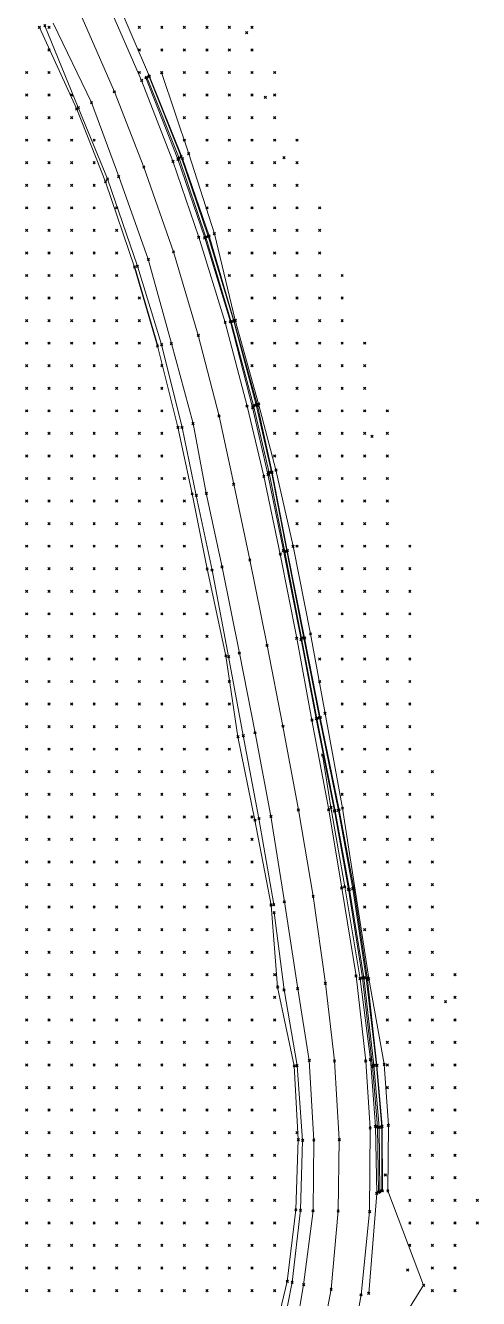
# Model space of a CAD drawing. Header units: metres. Extents: x 441556 to 446409, y 432338 to 461058.
# Drawn here: x 442526.7 to 442587, y 456022.2 to 456191.5 of the extents above; entities that cross this region are included whole.
import ezdxf

# ---------------------------------------------------------------- set-up
doc = ezdxf.new("R2010")
doc.units = ezdxf.units.M
doc.header["$MEASUREMENT"] = 0
doc.header["$PDMODE"] = 35
doc.header["$PDSIZE"] = 0.15
for name, color, linetype, lineweight in [('DTM-BRE-RevN_GRP_ CAROSABIL', 2, 'Continuous', 0), ('DTM-BRE-RevN_GRP_AX', 2, 'Continuous', 0), ('DTM-BRE-RevN_GRP_PARAPET BETON_JOS', 2, 'Continuous', 0), ('DTM-BRE-RevN_GRP_PARAPET BETON_SUS', 2, 'Continuous', 0), ('DTM-BRE-RevN_GRP_PARAPET METALIC', 2, 'Continuous', 0), ('DTM-BRE-RevN_GRP_TALUZ SUS', 2, 'Continuous', 0), ('DTM-BRE-RevN_YP_RevG', 1, 'Continuous', 0), ('DTM-BRE-RevN_YP_RevK_0YP', 1, 'Continuous', 0), ('DTM-BRE-RevN_YP_RevN', 1, 'Continuous', 30), ('DTM-NOK-RevN_LIDAR_co_lidar', 91, 'Continuous', 0), ('DTM-NOK-RevN_RTK', 32, 'Continuous', 0)]:
    doc.layers.add(name, color=color, linetype=linetype, lineweight=lineweight)

msp = doc.modelspace()

# ---------------------------------------------------------------- linework, layer by layer
at = {"layer": 'DTM-BRE-RevN_GRP_ CAROSABIL'}
for p, q in [((442537.616, 456194.613, 363.404), (442542.197, 456184.176, 363.479)), ((442530.431, 456191.77, 363.404), (442535.525, 456181.221, 363.28)), ((442542.197, 456184.176, 363.479), (442546.361, 456173.421, 363.492)), ((442535.525, 456181.221, 363.28), (442539.144, 456171.389, 363.216)), ((442546.361, 456173.421, 363.492), (442549.799, 456163.325, 363.528)), ((442539.144, 456171.389, 363.216), (442543.078, 456160.397, 363.38)), ((442549.799, 456163.325, 363.528), (442553.31, 456152.007, 363.555)), ((442543.078, 456160.397, 363.38), (442546.148, 456149.188, 363.381)), ((442553.31, 456152.007, 363.555), (442556.223, 456140.864, 363.618)), ((442546.148, 456149.188, 363.381), (442549.034, 456138.541, 363.497)), ((442556.223, 456140.864, 363.618), (442558.456, 456131.545, 363.662)), ((442549.034, 456138.541, 363.497), (442550.794, 456129.275, 363.411)), ((442558.456, 456131.545, 363.662), (442560.635, 456121.191, 363.737)), ((442550.794, 456129.275, 363.411), (442552.891, 456119.473, 363.513)), ((442560.635, 456121.191, 363.737), (442562.822, 456110.004, 363.849)), ((442552.891, 456119.473, 363.513), (442555.198, 456108.022, 363.707)), ((442562.822, 456110.004, 363.849), (442564.86, 456099.131, 363.94)), ((442555.198, 456108.022, 363.707), (442557.284, 456097.422, 363.792)), ((442564.86, 456099.131, 363.94), (442567.09, 456087.19, 364)), ((442557.284, 456097.422, 363.792), (442559.391, 456086.333, 363.869)), ((442567.09, 456087.19, 364), (442568.811, 456076.786, 364.092)), ((442559.391, 456086.333, 363.869), (442561.197, 456074.96, 363.843)), ((442568.811, 456076.786, 364.092), (442570.726, 456065.1, 364.236)), ((442561.197, 456074.96, 363.843), (442562.955, 456063.408, 363.959)), ((442570.726, 456065.1, 364.236), (442572.011, 456053.775, 364.297)), ((442562.955, 456063.408, 363.959), (442564.504, 456053.866, 364.068)), ((442564.504, 456053.866, 364.068), (442565.109, 456043.286, 364.017)), ((442572.011, 456053.775, 364.297), (442572.596, 456044.868, 364.397)), ((442572.596, 456044.868, 364.397), (442572.532, 456033.745, 364.531)), ((442565.109, 456043.286, 364.017), (442564.996, 456033.867, 364.218)), ((442564.996, 456033.867, 364.218), (442563.741, 456024.034, 364.28)), ((442572.532, 456033.745, 364.531), (442571.392, 456022.703, 364.62)), ((442563.741, 456024.034, 364.28), (442562.065, 456014.399, 364.413)), ((442571.392, 456022.703, 364.62), (442569.65, 456012.975, 364.703))]:
    msp.add_line(p, q, dxfattribs=at)
at = {"layer": 'DTM-BRE-RevN_GRP_AX'}
for p, q in [((442538.565, 456182.659, 363.349), (442533.953, 456193.209, 363.289)), ((442542.482, 456172.655, 363.378), (442538.565, 456182.659, 363.349)), ((442546.43, 456161.385, 363.395), (442542.482, 456172.655, 363.378)), ((442549.722, 456150.285, 363.444), (442546.43, 456161.385, 363.395)), ((442552.504, 456139.554, 363.474), (442549.722, 456150.285, 363.444)), ((442554.443, 456130.473, 363.556), (442552.504, 456139.554, 363.474)), ((442556.589, 456120.415, 363.641), (442554.443, 456130.473, 363.556)), ((442558.877, 456109.038, 363.76), (442556.589, 456120.415, 363.641)), ((442561.003, 456098.318, 363.819), (442558.877, 456109.038, 363.76)), ((442563.058, 456087.178, 363.891), (442561.003, 456098.318, 363.819)), ((442565.015, 456075.698, 363.986), (442563.058, 456087.178, 363.891)), ((442566.649, 456064.101, 364.02), (442565.015, 456075.698, 363.986)), ((442567.856, 456053.794, 364.114), (442566.649, 456064.101, 364.02)), ((442568.483, 456043.344, 364.209), (442567.856, 456053.794, 364.114)), ((442568.344, 456033.862, 364.299), (442568.483, 456043.344, 364.209)), ((442567.407, 456023.435, 364.387), (442568.344, 456033.862, 364.299)), ((442565.604, 456013.808, 364.435), (442567.407, 456023.435, 364.387))]:
    msp.add_line(p, q, dxfattribs=at)
at = {"layer": 'DTM-BRE-RevN_GRP_PARAPET BETON_JOS'}
for p, q in [((442543.232, 456184.72, 363.734), (442542.75, 456184.517, 363.549)), ((442547.633, 456173.779, 363.685), (442543.232, 456184.72, 363.734)), ((442542.75, 456184.517, 363.549), (442547.008, 456173.693, 363.541)), ((442547.008, 456173.693, 363.541), (442550.595, 456163.225, 363.582)), ((442551.181, 456163.504, 363.642), (442547.633, 456173.779, 363.685)), ((442550.595, 456163.225, 363.582), (442554.005, 456152.08, 363.69)), ((442554.474, 456152.252, 363.542), (442551.181, 456163.504, 363.642)), ((442554.005, 456152.08, 363.69), (442556.952, 456140.67, 363.694)), ((442557.597, 456140.937, 363.249), (442554.474, 456152.252, 363.542)), ((442556.952, 456140.67, 363.694), (442558.999, 456131.811, 363.717)), ((442559.55, 456132.038, 363.792), (442557.597, 456140.937, 363.249)), ((442558.999, 456131.811, 363.717), (442561.057, 456121.65, 363.81)), ((442561.57, 456121.671, 363.786), (442559.55, 456132.038, 363.792)), ((442561.057, 456121.65, 363.81), (442563.401, 456109.818, 363.924)), ((442563.878, 456110.042, 363.941), (442561.57, 456121.671, 363.786)), ((442563.401, 456109.818, 363.924), (442565.438, 456099.297, 364)), ((442565.97, 456099.464, 363.842), (442563.878, 456110.042, 363.941)), ((442565.438, 456099.297, 364), (442567.841, 456087.038, 364.048)), ((442568.455, 456087.188, 363.682), (442565.97, 456099.464, 363.842)), ((442567.841, 456087.038, 364.048), (442569.698, 456076.623, 364.143)), ((442570.428, 456076.76, 363.08), (442568.455, 456087.188, 363.682)), ((442569.698, 456076.623, 364.143), (442571.59, 456064.845, 364.339)), ((442572.234, 456064.613, 363.978), (442570.428, 456076.76, 363.08)), ((442571.59, 456064.845, 364.339), (442572.922, 456053.086, 364.399)), ((442573.503, 456053.203, 364.653), (442572.234, 456064.613, 363.978)), ((442572.922, 456053.086, 364.399), (442573.575, 456044.99, 364.502)), ((442574.191, 456045.109, 364.839), (442573.503, 456053.203, 364.653)), ((442573.575, 456044.99, 364.502), (442573.726, 456036.334, 364.573)), ((442574.221, 456036.527, 364.804), (442574.191, 456045.109, 364.839)), ((442573.726, 456036.334, 364.573), (442574.221, 456036.527, 364.804))]:
    msp.add_line(p, q, dxfattribs=at)
at = {"layer": 'DTM-BRE-RevN_GRP_PARAPET BETON_SUS'}
for p, q in [((442542.876, 456184.594, 363.997), (442543.167, 456184.767, 364.009)), ((442547.182, 456173.846, 364.039), (442542.876, 456184.594, 363.997)), ((442543.167, 456184.767, 364.009), (442547.453, 456174.03, 364.013)), ((442550.731, 456163.337, 364.075), (442547.182, 456173.846, 364.039)), ((442547.453, 456174.03, 364.013), (442551.044, 456163.448, 364.061)), ((442554.108, 456152.091, 364.108), (442550.731, 456163.337, 364.075)), ((442551.044, 456163.448, 364.061), (442554.452, 456152.164, 364.074)), ((442557.085, 456140.942, 364.157), (442554.108, 456152.091, 364.108)), ((442554.452, 456152.164, 364.074), (442557.424, 456141.031, 364.181)), ((442559.143, 456132.016, 364.171), (442557.085, 456140.942, 364.157)), ((442557.424, 456141.031, 364.181), (442559.462, 456132.133, 364.173)), ((442559.462, 456132.133, 364.173), (442561.532, 456121.618, 364.252)), ((442561.229, 456121.51, 364.26), (442559.143, 456132.016, 364.171)), ((442563.472, 456110.032, 364.408), (442561.229, 456121.51, 364.26)), ((442561.532, 456121.618, 364.252), (442563.778, 456110.022, 364.37)), ((442565.522, 456099.344, 364.427), (442563.472, 456110.032, 364.408)), ((442563.778, 456110.022, 364.37), (442565.85, 456099.447, 364.441)), ((442567.945, 456087.064, 364.345), (442565.522, 456099.344, 364.427)), ((442565.85, 456099.447, 364.441), (442568.366, 456087.107, 364.255)), ((442569.84, 456076.582, 364.348), (442567.945, 456087.064, 364.345)), ((442568.366, 456087.107, 364.255), (442570.279, 456076.689, 364.256)), ((442571.769, 456064.877, 364.788), (442569.84, 456076.582, 364.348)), ((442570.279, 456076.689, 364.256), (442572.075, 456064.869, 364.786)), ((442573.098, 456053.219, 364.855), (442571.769, 456064.877, 364.788)), ((442572.075, 456064.869, 364.786), (442573.436, 456053.228, 364.805)), ((442573.805, 456044.976, 365.004), (442573.098, 456053.219, 364.855)), ((442573.436, 456053.228, 364.805), (442574.151, 456045.003, 364.996)), ((442573.867, 456036.402, 365.077), (442573.805, 456044.976, 365.004)), ((442574.151, 456045.003, 364.996), (442574.154, 456036.549, 365.078)), ((442574.154, 456036.549, 365.078), (442573.867, 456036.402, 365.077))]:
    msp.add_line(p, q, dxfattribs=at)
at = {"layer": 'DTM-BRE-RevN_GRP_PARAPET METALIC'}
for p, q in [((442566.272, 456094.493, 364.018), (442567.386, 456087.525, 364.019)), ((442567.386, 456087.525, 364.019), (442569.211, 456076.953, 364.122)), ((442569.211, 456076.953, 364.122), (442571.254, 456064.735, 364.302)), ((442571.254, 456064.735, 364.302), (442572.634, 456053.973, 364.375)), ((442572.634, 456053.973, 364.375), (442573.296, 456045.115, 364.487)), ((442573.296, 456045.115, 364.487), (442573.471, 456036.193, 364.577)), ((442573.471, 456036.193, 364.577), (442572.403, 456022.885, 364.635))]:
    msp.add_line(p, q, dxfattribs=at)
at = {"layer": 'DTM-BRE-RevN_GRP_TALUZ SUS'}
for p, q in [((442544.849, 456185.21, 363.463), (442548.453, 456174.431, 363.616)), ((442548.453, 456174.431, 363.616), (442551.874, 456163.795, 363.412)), ((442551.874, 456163.795, 363.412), (442554.659, 456152.291, 363.234)), ((442554.659, 456152.291, 363.234), (442557.763, 456141.174, 362.871)), ((442557.763, 456141.174, 362.871), (442560.068, 456132.388, 363.271)), ((442560.068, 456132.388, 363.271), (442562.341, 456122.226, 363.683)), ((442562.341, 456122.226, 363.683), (442564.658, 456110.591, 363.901)), ((442564.658, 456110.591, 363.901), (442566.593, 456100.01, 363.659)), ((442566.593, 456100.01, 363.659), (442568.921, 456087.407, 363.423)), ((442568.921, 456087.407, 363.423), (442572.407, 456064.739, 363.714)), ((442572.407, 456064.739, 363.714), (442574.467, 456053.364, 364.653)), ((442574.467, 456053.364, 364.653), (442575.021, 456045.248, 364.838)), ((442575.021, 456045.248, 364.838), (442574.95, 456036.51, 364.986)), ((442574.95, 456036.51, 364.986), (442579.706, 456023.966, 364.029)), ((442579.706, 456023.966, 364.029), (442570.286, 456008.973, 364.379))]:
    msp.add_line(p, q, dxfattribs=at)
at = {"layer": 'DTM-BRE-RevN_YP_RevG'}
for p, q in [((442547.018, 456138.054, 363.894), (442548.913, 456129.205, 364.753)), ((442549.464, 456129, 363.422), (442547.567, 456138.026, 363.294)), ((442548.913, 456129.205, 364.753), (442550.918, 456119.227, 364.26)), ((442551.56, 456119.052, 363.471), (442549.464, 456129, 363.422)), ((442550.918, 456119.227, 364.26), (442553.399, 456107.667, 364.684)), ((442553.772, 456107.559, 363.702), (442551.56, 456119.052, 363.471)), ((442553.399, 456107.667, 364.684), (442555.013, 456096.916, 364.565)), ((442555.71, 456097.062, 363.602), (442553.772, 456107.559, 363.702)), ((442555.013, 456096.916, 364.565), (442557.261, 456085.811, 364.229)), ((442557.794, 456086.037, 363.715), (442555.71, 456097.062, 363.602)), ((442557.261, 456085.811, 364.229), (442559.422, 456074.532, 364.609)), ((442559.785, 456074.587, 363.818), (442557.794, 456086.037, 363.715)), ((442561.145, 456063.24, 363.798), (442559.827, 456073.525, 363.776)), ((442562.879, 456053.179, 363.988), (442561.145, 456063.24, 363.798))]:
    msp.add_line(p, q, dxfattribs=at)
at = {"layer": 'DTM-BRE-RevN_YP_RevK_0YP'}
for p, q in [((442538.365, 456196.107, 363.569), (442543.232, 456184.72, 363.734)), ((442529.313, 456191.45, 362.879), (442533.757, 456180.567, 362.799)), ((442533.551, 456180.372, 363.709), (442528.598, 456191.226, 363.448)), ((442537.386, 456170.712, 363.681), (442533.551, 456180.372, 363.709)), ((442533.757, 456180.567, 362.799), (442537.652, 456171.086, 362.834)), ((442537.652, 456171.086, 362.834), (442541.625, 456159.467, 363.102)), ((442541.25, 456159.351, 363.759), (442537.386, 456170.712, 363.681)), ((442541.625, 456159.467, 363.102), (442544.847, 456149.055, 363.347)), ((442544.847, 456149.055, 363.347), (442547.567, 456138.026, 363.294)), ((442547.018, 456138.054, 363.894), (442544.306, 456148.88, 363.913)), ((442560.286, 456063.629, 367.073), (442559.422, 456074.532, 364.609)), ((442562.501, 456053.148, 364.403), (442560.286, 456063.629, 367.073)), ((442563.031, 456043.336, 364.846), (442562.501, 456053.148, 364.403)), ((442562.879, 456053.179, 363.988), (442563.613, 456043.226, 363.857)), ((442562.709, 456034.001, 364.669), (442563.031, 456043.336, 364.846)), ((442563.613, 456043.226, 363.857), (442563.329, 456033.944, 363.916)), ((442561.564, 456024.492, 364.958), (442562.709, 456034.001, 364.669)), ((442563.329, 456033.944, 363.916), (442562.226, 456024.373, 364.257)), ((442559.222, 456014.586, 364.991), (442561.564, 456024.492, 364.958)), ((442562.226, 456024.373, 364.257), (442560.254, 456014.588, 364.192))]:
    msp.add_line(p, q, dxfattribs=at)
at = {"layer": 'DTM-BRE-RevN_YP_RevN'}
msp.add_line((442541.25, 456159.351, 363.759), (442544.306, 456148.88, 363.913), dxfattribs=at)
at = {"layer": 'DTM-NOK-RevN_LIDAR_co_lidar'}
for p in [(442529.884, 456191.229, 363.122), (442541.882, 456191.229, 362.395), (442544.881, 456191.229, 361.6), (442547.88, 456191.229, 360.264), (442550.88, 456191.229, 359.833), (442553.879, 456191.229, 359.502), (442556.878, 456191.229, 359.268), (442529.884, 456188.23, 364.141), (442541.882, 456188.23, 362.653), (442544.881, 456188.23, 362.24), (442547.88, 456188.23, 360.848), (442550.88, 456188.23, 359.744), (442553.879, 456188.23, 359.334), (442556.878, 456188.23, 359.219), (442526.885, 456185.23, 367.444), (442529.884, 456185.23, 365.32), (442541.882, 456185.23, 363.069), (442544.881, 456185.23, 362.456), (442547.88, 456185.23, 361.596), (442550.88, 456185.23, 360.047), (442553.879, 456185.23, 359.324), (442556.878, 456185.23, 359.186), (442559.878, 456185.23, 359.182), (442526.885, 456182.231, 368.897), (442529.884, 456182.231, 366.519), (442532.884, 456182.231, 363.611), (442547.88, 456182.231, 362.11), (442550.88, 456182.231, 360.645), (442553.879, 456182.231, 359.483), (442556.878, 456182.231, 359.162), (442559.878, 456182.231, 359.139), (442526.885, 456179.232, 370.335), (442529.884, 456179.232, 367.683), (442532.884, 456179.232, 364.697), (442547.88, 456179.232, 362.373), (442550.88, 456179.232, 361.289), (442553.879, 456179.232, 359.803), (442556.878, 456179.232, 359.2), (442559.878, 456179.232, 359.106), (442526.885, 456176.232, 370.941), (442529.884, 456176.232, 368.844), (442532.884, 456176.232, 366.415), (442535.883, 456176.232, 363.386), (442547.88, 456176.232, 362.511), (442550.88, 456176.232, 361.808), (442553.879, 456176.232, 360.23), (442556.878, 456176.232, 359.277), (442559.878, 456176.232, 359.074), (442562.877, 456176.232, 359.062), (442526.885, 456173.233, 371.756), (442529.884, 456173.233, 369.888), (442532.884, 456173.233, 367.773), (442535.883, 456173.233, 364.009), (442550.88, 456173.233, 362.112), (442553.879, 456173.233, 360.66), (442556.878, 456173.233, 359.393), (442559.878, 456173.233, 359.021), (442562.877, 456173.233, 359.009), (442526.885, 456170.234, 373.132), (442529.884, 456170.234, 371.094), (442532.884, 456170.234, 369.056), (442535.883, 456170.234, 365.536), (442550.88, 456170.234, 362.352), (442553.879, 456170.234, 361.048), (442556.878, 456170.234, 359.556), (442559.878, 456170.234, 358.98), (442562.877, 456170.234, 358.939), (442526.885, 456167.234, 373.892), (442529.884, 456167.234, 372.057), (442532.884, 456167.234, 369.882), (442535.883, 456167.234, 366.959), (442538.882, 456167.234, 363.643), (442550.88, 456167.234, 362.569), (442553.879, 456167.234, 361.45), (442556.878, 456167.234, 359.775), (442559.878, 456167.234, 358.965), (442562.877, 456167.234, 358.848), (442565.877, 456167.234, 358.884), (442526.885, 456164.235, 374.558), (442529.884, 456164.235, 372.79), (442532.884, 456164.235, 370.515), (442535.883, 456164.235, 368.06), (442538.882, 456164.235, 364.31), (442553.879, 456164.235, 361.692), (442556.878, 456164.235, 360.1), (442559.878, 456164.235, 359.054), (442562.877, 456164.235, 358.782), (442565.877, 456164.235, 358.778), (442526.885, 456161.236, 375.261), (442529.884, 456161.236, 373.527), (442532.884, 456161.236, 371.398), (442535.883, 456161.236, 368.801), (442538.882, 456161.236, 365.748), (442553.879, 456161.236, 362.108), (442556.878, 456161.236, 360.672), (442559.878, 456161.236, 359.251), (442562.877, 456161.236, 358.75), (442565.877, 456161.236, 358.708), (442526.885, 456158.236, 376.215), (442529.884, 456158.236, 374.109), (442532.884, 456158.236, 371.958), (442535.883, 456158.236, 369.651), (442538.882, 456158.236, 366.793), (442553.879, 456158.236, 362.578), (442556.878, 456158.236, 361.055), (442559.878, 456158.236, 359.461), (442562.877, 456158.236, 358.819), (442565.877, 456158.236, 358.721), (442568.876, 456158.236, 358.67), (442526.885, 456155.237, 377.559), (442529.884, 456155.237, 375.161), (442532.884, 456155.237, 373.024), (442535.883, 456155.237, 370.411), (442538.882, 456155.237, 367.649), (442541.882, 456155.237, 364.2), (442556.878, 456155.237, 361.345), (442559.878, 456155.237, 359.713), (442562.877, 456155.237, 358.837), (442565.877, 456155.237, 358.65), (442568.876, 456155.237, 358.631), (442526.885, 456152.238, 378.683), (442529.884, 456152.238, 376.551), (442532.884, 456152.238, 374.243), (442535.883, 456152.238, 372.179), (442538.882, 456152.238, 368.311), (442541.882, 456152.238, 364.658), (442556.878, 456152.238, 361.851), (442559.878, 456152.238, 360.153), (442562.877, 456152.238, 358.866), (442565.877, 456152.238, 358.505), (442568.876, 456152.238, 358.527), (442526.885, 456149.238, 380.209), (442529.884, 456149.238, 377.758), (442532.884, 456149.238, 375.245), (442535.883, 456149.238, 372.783), (442538.882, 456149.238, 369.065), (442541.882, 456149.238, 365.817), (442556.878, 456149.238, 362.227), (442559.878, 456149.238, 360.596), (442562.877, 456149.238, 359.013), (442565.877, 456149.238, 358.37), (442568.876, 456149.238, 358.384), (442571.875, 456149.238, 358.45), (442526.885, 456146.239, 385.152), (442529.884, 456146.239, 381.208), (442532.884, 456146.239, 377.685), (442535.883, 456146.239, 373.36), (442538.882, 456146.239, 369.632), (442541.882, 456146.239, 366.781), (442544.881, 456146.239, 364.223), (442556.878, 456146.239, 362.513), (442559.878, 456146.239, 361.085), (442562.877, 456146.239, 359.318), (442565.877, 456146.239, 358.358), (442568.876, 456146.239, 358.258), (442571.875, 456146.239, 358.318), (442526.885, 456143.24, 387.532), (442529.884, 456143.24, 383.831), (442532.884, 456143.24, 378.523), (442535.883, 456143.24, 374.023), (442538.882, 456143.24, 370.064), (442541.882, 456143.24, 367.262), (442544.881, 456143.24, 364.846), (442559.878, 456143.24, 361.507), (442562.877, 456143.24, 359.689), (442565.877, 456143.24, 358.428), (442568.876, 456143.24, 358.129), (442571.875, 456143.24, 358.173), (442526.885, 456140.24, 389.106), (442529.884, 456140.24, 385.861), (442532.884, 456140.24, 379.487), (442535.883, 456140.24, 374.245), (442538.882, 456140.24, 370.434), (442541.882, 456140.24, 367.724), (442544.881, 456140.24, 365.289), (442559.878, 456140.24, 361.802), (442562.877, 456140.24, 360.191), (442565.877, 456140.24, 358.676), (442568.876, 456140.24, 358.085), (442571.875, 456140.24, 358.079), (442574.875, 456140.24, 358.152), (442526.885, 456137.241, 390.441), (442529.884, 456137.241, 387.288), (442532.884, 456137.241, 381.712), (442535.883, 456137.241, 374.623), (442538.882, 456137.241, 370.855), (442541.882, 456137.241, 368.179), (442544.881, 456137.241, 365.632), (442559.878, 456137.241, 362.263), (442562.877, 456137.241, 360.784), (442565.877, 456137.241, 359.041), (442568.876, 456137.241, 358.132), (442571.875, 456137.241, 358.002), (442574.875, 456137.241, 358.012), (442526.885, 456134.242, 392.295), (442529.884, 456134.242, 388.543), (442532.884, 456134.242, 383.898), (442535.883, 456134.242, 377.238), (442538.882, 456134.242, 371.956), (442541.882, 456134.242, 369.074), (442544.881, 456134.242, 366.145), (442559.878, 456134.242, 362.585), (442562.877, 456134.242, 361.201), (442565.877, 456134.242, 359.447), (442568.876, 456134.242, 358.289), (442571.875, 456134.242, 357.945), (442574.875, 456134.242, 357.893), (442526.885, 456131.242, 393.797), (442529.884, 456131.242, 389.6), (442532.884, 456131.242, 384.684), (442535.883, 456131.242, 380.069), (442538.882, 456131.242, 373.709), (442541.882, 456131.242, 370.296), (442544.881, 456131.242, 367.154), (442547.88, 456131.242, 364.567), (442562.877, 456131.242, 361.631), (442565.877, 456131.242, 359.983), (442568.876, 456131.242, 358.517), (442571.875, 456131.242, 357.913), (442574.875, 456131.242, 357.828), (442526.885, 456128.243, 394.259), (442529.884, 456128.243, 390.404), (442532.884, 456128.243, 386.298), (442535.883, 456128.243, 381.838), (442538.882, 456128.243, 375.783), (442541.882, 456128.243, 371.848), (442544.881, 456128.243, 368.523), (442547.88, 456128.243, 365.396), (442562.877, 456128.243, 361.971), (442565.877, 456128.243, 360.475), (442568.876, 456128.243, 358.821), (442571.875, 456128.243, 357.924), (442574.875, 456128.243, 357.763), (442526.885, 456125.244, 394.533), (442529.884, 456125.244, 391.022), (442532.884, 456125.244, 387.727), (442535.883, 456125.244, 383.11), (442538.882, 456125.244, 377.754), (442541.882, 456125.244, 373.84), (442544.881, 456125.244, 369.843), (442547.88, 456125.244, 366.522), (442562.877, 456125.244, 362.281), (442565.877, 456125.244, 360.961), (442568.876, 456125.244, 359.232), (442571.875, 456125.244, 358.07), (442574.875, 456125.244, 357.754), (442526.885, 456122.244, 394.372), (442529.884, 456122.244, 391.283), (442532.884, 456122.244, 388.272), (442535.883, 456122.244, 384.369), (442538.882, 456122.244, 380.398), (442541.882, 456122.244, 375.518), (442544.881, 456122.244, 370.958), (442547.88, 456122.244, 367.482), (442562.877, 456122.244, 362.628), (442565.877, 456122.244, 361.439), (442568.876, 456122.244, 359.758), (442571.875, 456122.244, 358.351), (442574.875, 456122.244, 357.788), (442577.874, 456122.244, 357.772), (442526.885, 456119.245, 393.359), (442529.884, 456119.245, 390.812), (442532.884, 456119.245, 388.144), (442535.883, 456119.245, 384.854), (442538.882, 456119.245, 382.043), (442541.882, 456119.245, 377.121), (442544.881, 456119.245, 372.36), (442547.88, 456119.245, 368.533), (442565.877, 456119.245, 361.771), (442568.876, 456119.245, 360.233), (442571.875, 456119.245, 358.64), (442574.875, 456119.245, 357.818), (442577.874, 456119.245, 357.738), (442526.885, 456116.246, 391.887), (442529.884, 456116.246, 389.446), (442532.884, 456116.246, 386.918), (442535.883, 456116.246, 383.929), (442538.882, 456116.246, 381.112), (442541.882, 456116.246, 377.805), (442544.881, 456116.246, 373.797), (442547.88, 456116.246, 369.748), (442550.88, 456116.246, 365.762), (442565.877, 456116.246, 361.991), (442568.876, 456116.246, 360.554), (442571.875, 456116.246, 358.872), (442574.875, 456116.246, 357.865), (442577.874, 456116.246, 357.689), (442526.885, 456113.246, 390.09), (442529.884, 456113.246, 387.599), (442532.884, 456113.246, 385.249), (442535.883, 456113.246, 382.4), (442538.882, 456113.246, 379.651), (442541.882, 456113.246, 376.486), (442544.881, 456113.246, 373.867), (442547.88, 456113.246, 370.452), (442550.88, 456113.246, 366.349), (442565.877, 456113.246, 362.183), (442568.876, 456113.246, 360.877), (442571.875, 456113.246, 359.108), (442574.875, 456113.246, 357.918), (442577.874, 456113.246, 357.625), (442526.885, 456110.247, 389.025), (442529.884, 456110.247, 386.408), (442532.884, 456110.247, 383.909), (442535.883, 456110.247, 381.452), (442538.882, 456110.247, 378.749), (442541.882, 456110.247, 375.673), (442544.881, 456110.247, 373.078), (442547.88, 456110.247, 370.511), (442550.88, 456110.247, 366.886), (442565.877, 456110.247, 362.379), (442568.876, 456110.247, 361.218), (442571.875, 456110.247, 359.374), (442574.875, 456110.247, 357.999), (442577.874, 456110.247, 357.582), (442526.885, 456107.248, 390.116), (442529.884, 456107.248, 387.146), (442532.884, 456107.248, 384.321), (442535.883, 456107.248, 382.035), (442538.882, 456107.248, 379.344), (442541.882, 456107.248, 376.075), (442544.881, 456107.248, 373.73), (442547.88, 456107.248, 371.305), (442550.88, 456107.248, 368.096), (442565.877, 456107.248, 362.645), (442568.876, 456107.248, 361.448), (442571.875, 456107.248, 359.644), (442574.875, 456107.248, 358.167), (442577.874, 456107.248, 357.59), (442526.885, 456104.248, 393.591), (442529.884, 456104.248, 390.522), (442532.884, 456104.248, 386.698), (442535.883, 456104.248, 384.092), (442538.882, 456104.248, 381.489), (442541.882, 456104.248, 378.338), (442544.881, 456104.248, 375.69), (442547.88, 456104.248, 373.004), (442550.88, 456104.248, 369.766), (442553.879, 456104.248, 365.334), (442565.877, 456104.248, 362.914), (442568.876, 456104.248, 361.736), (442571.875, 456104.248, 360.021), (442574.875, 456104.248, 358.345), (442577.874, 456104.248, 357.602), (442526.885, 456101.249, 399.594), (442529.884, 456101.249, 397.005), (442532.884, 456101.249, 392.423), (442535.883, 456101.249, 388.017), (442538.882, 456101.249, 383.909), (442541.882, 456101.249, 381.878), (442544.881, 456101.249, 379.308), (442547.88, 456101.249, 375.165), (442550.88, 456101.249, 369.776), (442553.879, 456101.249, 365.44), (442568.876, 456101.249, 361.896), (442571.875, 456101.249, 360.316), (442574.875, 456101.249, 358.527), (442577.874, 456101.249, 357.593), (442526.885, 456098.25, 402.897), (442529.884, 456098.25, 402.353), (442532.884, 456098.25, 401.454), (442535.883, 456098.25, 396.869), (442538.882, 456098.25, 386.985), (442541.882, 456098.25, 385.085), (442544.881, 456098.25, 383.604), (442547.88, 456098.25, 378.185), (442550.88, 456098.25, 370.085), (442553.879, 456098.25, 365.716), (442568.876, 456098.25, 362.087), (442571.875, 456098.25, 360.621), (442574.875, 456098.25, 358.737), (442577.874, 456098.25, 357.66), (442526.885, 456095.25, 403.164), (442529.884, 456095.25, 403.018), (442532.884, 456095.25, 402.753), (442535.883, 456095.25, 400.725), (442538.882, 456095.25, 395.763), (442541.882, 456095.25, 388.102), (442544.881, 456095.25, 385.635), (442547.88, 456095.25, 380.735), (442550.88, 456095.25, 370.873), (442553.879, 456095.25, 365.878), (442568.876, 456095.25, 362.255), (442571.875, 456095.25, 360.849), (442574.875, 456095.25, 358.988), (442577.874, 456095.25, 357.786), (442526.885, 456092.251, 403.436), (442529.884, 456092.251, 402.853), (442532.884, 456092.251, 402.867), (442535.883, 456092.251, 402.157), (442538.882, 456092.251, 398.975), (442541.882, 456092.251, 392.058), (442544.881, 456092.251, 387.369), (442547.88, 456092.251, 382.758), (442550.88, 456092.251, 373.941), (442553.879, 456092.251, 367.148), (442568.876, 456092.251, 362.561), (442571.875, 456092.251, 361.106), (442574.875, 456092.251, 359.255), (442577.874, 456092.251, 357.96), (442580.873, 456092.251, 357.382), (442526.885, 456089.251, 404.216), (442529.884, 456089.251, 402.823), (442532.884, 456089.251, 402.654), (442535.883, 456089.251, 402.585), (442538.882, 456089.251, 400.818), (442541.882, 456089.251, 396.869), (442544.881, 456089.251, 391.109), (442547.88, 456089.251, 382.452), (442550.88, 456089.251, 372.584), (442553.879, 456089.251, 367.513), (442568.876, 456089.251, 362.769), (442571.875, 456089.251, 361.287), (442574.875, 456089.251, 359.488), (442577.874, 456089.251, 358.073), (442580.873, 456089.251, 357.393), (442526.885, 456086.252, 405.815), (442529.884, 456086.252, 403.04), (442532.884, 456086.252, 402.436), (442535.883, 456086.252, 402.412), (442538.882, 456086.252, 401.21), (442541.882, 456086.252, 397.71), (442544.881, 456086.252, 392.309), (442547.88, 456086.252, 383.417), (442550.88, 456086.252, 375.782), (442553.879, 456086.252, 368.725), (442556.878, 456086.252, 364.888), (442571.875, 456086.252, 361.478), (442574.875, 456086.252, 359.623), (442577.874, 456086.252, 358.107), (442580.873, 456086.252, 357.371), (442526.885, 456083.253, 407.968), (442529.884, 456083.253, 403.306), (442532.884, 456083.253, 402.364), (442535.883, 456083.253, 402.234), (442538.882, 456083.253, 401.656), (442541.882, 456083.253, 397.178), (442544.881, 456083.253, 392.303), (442547.88, 456083.253, 384.32), (442550.88, 456083.253, 377.059), (442553.879, 456083.253, 369.544), (442556.878, 456083.253, 365.33), (442571.875, 456083.253, 361.612), (442574.875, 456083.253, 359.823), (442577.874, 456083.253, 358.188), (442580.873, 456083.253, 357.362), (442526.885, 456080.253, 406.61), (442529.884, 456080.253, 403.535), (442532.884, 456080.253, 402.344), (442535.883, 456080.253, 402.136), (442538.882, 456080.253, 401.21), (442541.882, 456080.253, 398.231), (442544.881, 456080.253, 393.463), (442547.88, 456080.253, 384.746), (442550.88, 456080.253, 379.05), (442553.879, 456080.253, 373.958), (442556.878, 456080.253, 367.565), (442571.875, 456080.253, 361.757), (442574.875, 456080.253, 360.06), (442577.874, 456080.253, 358.365), (442580.873, 456080.253, 357.395), (442526.885, 456077.254, 405.492), (442529.884, 456077.254, 403.475), (442532.884, 456077.254, 402.33), (442535.883, 456077.254, 402.014), (442538.882, 456077.254, 400.299), (442541.882, 456077.254, 397.502), (442544.881, 456077.254, 393.698), (442547.88, 456077.254, 388.113), (442550.88, 456077.254, 380.338), (442553.879, 456077.254, 375.323), (442556.878, 456077.254, 369.26), (442571.875, 456077.254, 362.14), (442574.875, 456077.254, 360.385), (442577.874, 456077.254, 358.591), (442580.873, 456077.254, 357.46), (442526.885, 456074.255, 404.595), (442529.884, 456074.255, 403), (442532.884, 456074.255, 401.97), (442535.883, 456074.255, 401.07), (442538.882, 456074.255, 399.392), (442541.882, 456074.255, 396.978), (442544.881, 456074.255, 393.872), (442547.88, 456074.255, 389.941), (442550.88, 456074.255, 381.116), (442553.879, 456074.255, 374.904), (442556.878, 456074.255, 369.581), (442571.875, 456074.255, 362.465), (442574.875, 456074.255, 360.854), (442577.874, 456074.255, 358.839), (442580.873, 456074.255, 357.571), (442526.885, 456071.255, 403.781), (442529.884, 456071.255, 402.289), (442532.884, 456071.255, 401.114), (442535.883, 456071.255, 399.512), (442538.882, 456071.255, 397.54), (442541.882, 456071.255, 396.118), (442544.881, 456071.255, 393.541), (442547.88, 456071.255, 390.312), (442550.88, 456071.255, 384.848), (442553.879, 456071.255, 377.725), (442556.878, 456071.255, 371.137), (442571.875, 456071.255, 362.981), (442574.875, 456071.255, 361.277), (442577.874, 456071.255, 359.24), (442580.873, 456071.255, 357.733), (442526.885, 456068.256, 403.253), (442529.884, 456068.256, 401.637), (442532.884, 456068.256, 400.006), (442535.883, 456068.256, 397.712), (442538.882, 456068.256, 395.44), (442541.882, 456068.256, 394.038), (442544.881, 456068.256, 392.432), (442547.88, 456068.256, 390.078), (442550.88, 456068.256, 386.852), (442553.879, 456068.256, 380.492), (442556.878, 456068.256, 373.554), (442574.875, 456068.256, 361.615), (442577.874, 456068.256, 359.675), (442580.873, 456068.256, 357.998), (442526.885, 456065.257, 402.88), (442529.884, 456065.257, 401.176), (442532.884, 456065.257, 399.052), (442535.883, 456065.257, 396.35), (442538.882, 456065.257, 393.897), (442541.882, 456065.257, 392.016), (442544.881, 456065.257, 390.379), (442547.88, 456065.257, 388.566), (442550.88, 456065.257, 385.864), (442553.879, 456065.257, 380.688), (442556.878, 456065.257, 374.773), (442559.878, 456065.257, 367.638), (442574.875, 456065.257, 362.004), (442577.874, 456065.257, 360.243), (442580.873, 456065.257, 358.299), (442583.873, 456065.257, 357.243), (442526.885, 456062.257, 402.56), (442529.884, 456062.257, 400.824), (442532.884, 456062.257, 398.833), (442535.883, 456062.257, 396.221), (442538.882, 456062.257, 393.639), (442541.882, 456062.257, 391.027), (442544.881, 456062.257, 388.569), (442547.88, 456062.257, 386.526), (442550.88, 456062.257, 384.148), (442553.879, 456062.257, 379.973), (442556.878, 456062.257, 375.318), (442559.878, 456062.257, 367.868), (442574.875, 456062.257, 362.263), (442577.874, 456062.257, 360.807), (442580.873, 456062.257, 358.863), (442583.873, 456062.257, 357.567), (442526.885, 456059.258, 402.793), (442529.884, 456059.258, 400.839), (442532.884, 456059.258, 399.387), (442535.883, 456059.258, 397.287), (442538.882, 456059.258, 394.643), (442541.882, 456059.258, 390.975), (442544.881, 456059.258, 387.739), (442547.88, 456059.258, 385.086), (442550.88, 456059.258, 382.562), (442553.879, 456059.258, 378.833), (442556.878, 456059.258, 374.778), (442559.878, 456059.258, 367.778), (442574.875, 456059.258, 362.608), (442577.874, 456059.258, 361.518), (442580.873, 456059.258, 359.628), (442583.873, 456059.258, 357.95), (442526.885, 456056.259, 403.66), (442529.884, 456056.259, 401.139), (442532.884, 456056.259, 399.906), (442535.883, 456056.259, 398.135), (442538.882, 456056.259, 395.235), (442541.882, 456056.259, 391.135), (442544.881, 456056.259, 387.371), (442547.88, 456056.259, 384.255), (442550.88, 456056.259, 381.226), (442553.879, 456056.259, 377.577), (442556.878, 456056.259, 373.976), (442559.878, 456056.259, 368.419), (442574.875, 456056.259, 363.306), (442577.874, 456056.259, 362.276), (442580.873, 456056.259, 360.344), (442583.873, 456056.259, 358.303), (442526.885, 456053.259, 404.954), (442529.884, 456053.259, 401.487), (442532.884, 456053.259, 400.113), (442535.883, 456053.259, 398.759), (442538.882, 456053.259, 395.706), (442541.882, 456053.259, 391.764), (442544.881, 456053.259, 387.847), (442547.88, 456053.259, 384.58), (442550.88, 456053.259, 381.329), (442553.879, 456053.259, 377.648), (442556.878, 456053.259, 374.559), (442559.878, 456053.259, 369.289), (442574.875, 456053.259, 363.87), (442577.874, 456053.259, 362.685), (442580.873, 456053.259, 360.736), (442583.873, 456053.259, 358.566), (442526.885, 456050.26, 406.203), (442529.884, 456050.26, 402.328), (442532.884, 456050.26, 400.576), (442535.883, 456050.26, 399.65), (442538.882, 456050.26, 397.486), (442541.882, 456050.26, 394.006), (442544.881, 456050.26, 390.896), (442547.88, 456050.26, 387.71), (442550.88, 456050.26, 384.625), (442553.879, 456050.26, 379.153), (442556.878, 456050.26, 374.807), (442559.878, 456050.26, 369.431), (442574.875, 456050.26, 364.081), (442577.874, 456050.26, 362.969), (442580.873, 456050.26, 360.99), (442583.873, 456050.26, 358.768), (442526.885, 456047.261, 406.877), (442529.884, 456047.261, 403.442), (442532.884, 456047.261, 401.19), (442535.883, 456047.261, 399.908), (442538.882, 456047.261, 399.121), (442541.882, 456047.261, 396.819), (442544.881, 456047.261, 394.658), (442547.88, 456047.261, 391.62), (442550.88, 456047.261, 388.591), (442553.879, 456047.261, 382.214), (442556.878, 456047.261, 374.462), (442559.878, 456047.261, 369.291), (442577.874, 456047.261, 363.373), (442580.873, 456047.261, 361.438), (442583.873, 456047.261, 359.054), (442526.885, 456044.261, 407.266), (442529.884, 456044.261, 403.801), (442532.884, 456044.261, 401.413), (442535.883, 456044.261, 399.937), (442538.882, 456044.261, 399.45), (442541.882, 456044.261, 397.896), (442544.881, 456044.261, 395.213), (442547.88, 456044.261, 392.245), (442550.88, 456044.261, 388.787), (442553.879, 456044.261, 386.048), (442556.878, 456044.261, 376.415), (442559.878, 456044.261, 369.318), (442562.877, 456044.261, 365.517), (442577.874, 456044.261, 363.582), (442580.873, 456044.261, 361.754), (442583.873, 456044.261, 359.334), (442526.885, 456041.262, 406.935), (442529.884, 456041.262, 403.871), (442532.884, 456041.262, 401.546), (442535.883, 456041.262, 400.033), (442538.882, 456041.262, 399.426), (442541.882, 456041.262, 397.937), (442544.881, 456041.262, 395.337), (442547.88, 456041.262, 392.37), (442550.88, 456041.262, 389.054), (442553.879, 456041.262, 386.423), (442556.878, 456041.262, 378.342), (442559.878, 456041.262, 370.118), (442577.874, 456041.262, 363.769), (442580.873, 456041.262, 362.084), (442583.873, 456041.262, 359.5), (442526.885, 456038.263, 406), (442529.884, 456038.263, 403.541), (442532.884, 456038.263, 401.48), (442535.883, 456038.263, 399.94), (442538.882, 456038.263, 399.425), (442541.882, 456038.263, 397.932), (442544.881, 456038.263, 395.49), (442547.88, 456038.263, 392.629), (442550.88, 456038.263, 389.735), (442553.879, 456038.263, 386.814), (442556.878, 456038.263, 379.722), (442559.878, 456038.263, 370.975), (442577.874, 456038.263, 363.839), (442580.873, 456038.263, 362.138), (442583.873, 456038.263, 359.435), (442526.885, 456035.263, 405.6), (442529.884, 456035.263, 403.108), (442532.884, 456035.263, 401.145), (442535.883, 456035.263, 399.833), (442538.882, 456035.263, 399.277), (442541.882, 456035.263, 397.886), (442544.881, 456035.263, 395.486), (442547.88, 456035.263, 393.129), (442550.88, 456035.263, 390.617), (442553.879, 456035.263, 387.771), (442556.878, 456035.263, 382.254), (442559.878, 456035.263, 372.491), (442577.874, 456035.263, 363.827), (442580.873, 456035.263, 362.039), (442583.873, 456035.263, 359.4), (442586.872, 456035.263, 357.26), (442526.885, 456032.264, 404.34), (442529.884, 456032.264, 402.044), (442532.884, 456032.264, 400.34), (442535.883, 456032.264, 399.4), (442538.882, 456032.264, 398.938), (442541.882, 456032.264, 397.248), (442544.881, 456032.264, 395.024), (442547.88, 456032.264, 392.899), (442550.88, 456032.264, 390.453), (442553.879, 456032.264, 386.889), (442556.878, 456032.264, 381.632), (442559.878, 456032.264, 371.472), (442577.874, 456032.264, 363.896), (442580.873, 456032.264, 362.373), (442583.873, 456032.264, 359.831), (442586.872, 456032.264, 357.436), (442526.885, 456029.265, 403.054), (442529.884, 456029.265, 401.085), (442532.884, 456029.265, 399.712), (442535.883, 456029.265, 399.018), (442538.882, 456029.265, 398.416), (442541.882, 456029.265, 396.249), (442544.881, 456029.265, 393.954), (442547.88, 456029.265, 391.898), (442550.88, 456029.265, 389.822), (442553.879, 456029.265, 385.75), (442556.878, 456029.265, 378.684), (442559.878, 456029.265, 370.116), (442577.874, 456029.265, 364.438), (442580.873, 456029.265, 362.954), (442583.873, 456029.265, 359.632), (442526.885, 456026.265, 402.012), (442529.884, 456026.265, 400.435), (442532.884, 456026.265, 399.215), (442535.883, 456026.265, 398.681), (442538.882, 456026.265, 397.16), (442541.882, 456026.265, 395.046), (442544.881, 456026.265, 392.718), (442547.88, 456026.265, 390.442), (442550.88, 456026.265, 388.51), (442553.879, 456026.265, 384.264), (442556.878, 456026.265, 375.714), (442559.878, 456026.265, 368.407), (442580.873, 456026.265, 363.291), (442583.873, 456026.265, 359.805), (442526.885, 456023.266, 400.867), (442529.884, 456023.266, 399.491), (442532.884, 456023.266, 398.706), (442535.883, 456023.266, 397.996), (442538.882, 456023.266, 396.185), (442541.882, 456023.266, 393.832), (442544.881, 456023.266, 391.44), (442547.88, 456023.266, 388.995), (442550.88, 456023.266, 386.991), (442553.879, 456023.266, 380.579), (442556.878, 456023.266, 372.623), (442559.878, 456023.266, 367.162), (442580.873, 456023.266, 363.493), (442583.873, 456023.266, 360.298)]:
    msp.add_point(p, dxfattribs=at)
at = {"layer": 'DTM-NOK-RevN_RTK'}
for p in [(442528.598, 456191.226, 363.448), (442529.313, 456191.45, 362.879), (442556.172, 456190.519, 359.114), (442542.75, 456184.517, 363.549), (442542.876, 456184.594, 363.997), (442543.167, 456184.767, 364.009), (442543.232, 456184.72, 363.734), (442544.849, 456185.21, 363.463), (442542.197, 456184.176, 363.479), (442535.525, 456181.221, 363.28), (442538.565, 456182.659, 363.349), (442558.669, 456181.917, 359.036), (442533.551, 456180.372, 363.709), (442533.757, 456180.567, 362.799), (442548.453, 456174.431, 363.616), (442542.482, 456172.655, 363.378), (442546.361, 456173.421, 363.492), (442547.008, 456173.693, 363.541), (442547.182, 456173.846, 364.039), (442547.453, 456174.03, 364.013), (442547.633, 456173.779, 363.685), (442561.142, 456173.9, 358.881), (442537.652, 456171.086, 362.834), (442539.144, 456171.389, 363.216), (442537.386, 456170.712, 363.681), (442549.799, 456163.325, 363.528), (442550.595, 456163.225, 363.582), (442550.731, 456163.337, 364.075), (442551.044, 456163.448, 364.061), (442551.181, 456163.504, 363.642), (442551.874, 456163.795, 363.412), (442546.43, 456161.385, 363.395), (442541.25, 456159.351, 363.759), (442541.625, 456159.467, 363.102), (442543.078, 456160.397, 363.38), (442554.474, 456152.252, 363.542), (442554.659, 456152.291, 363.234), (442553.31, 456152.007, 363.555), (442554.005, 456152.08, 363.69), (442554.108, 456152.091, 364.108), (442554.452, 456152.164, 364.074), (442544.306, 456148.88, 363.913), (442544.847, 456149.055, 363.347), (442546.148, 456149.188, 363.381), (442549.722, 456150.285, 363.444), (442556.223, 456140.864, 363.618), (442556.952, 456140.67, 363.694), (442557.085, 456140.942, 364.157), (442557.424, 456141.031, 364.181), (442557.597, 456140.937, 363.249), (442557.763, 456141.174, 362.871), (442552.504, 456139.554, 363.474), (442547.018, 456138.054, 363.894), (442547.567, 456138.026, 363.294), (442549.034, 456138.541, 363.497), (442572.852, 456136.844, 357.864), (442559.143, 456132.016, 364.171), (442559.462, 456132.133, 364.173), (442559.55, 456132.038, 363.792), (442560.068, 456132.388, 363.271), (442554.443, 456130.473, 363.556), (442558.456, 456131.545, 363.662), (442558.999, 456131.811, 363.717), (442548.913, 456129.205, 364.753), (442549.464, 456129, 363.422), (442550.794, 456129.275, 363.411), (442562.341, 456122.226, 363.683), (442556.589, 456120.415, 363.641), (442560.635, 456121.191, 363.737), (442561.057, 456121.65, 363.81), (442561.229, 456121.51, 364.26), (442561.532, 456121.618, 364.252), (442561.57, 456121.671, 363.786), (442550.918, 456119.227, 364.26), (442551.56, 456119.052, 363.471), (442552.891, 456119.473, 363.513), (442562.822, 456110.004, 363.849), (442563.472, 456110.032, 364.408), (442563.778, 456110.022, 364.37), (442563.878, 456110.042, 363.941), (442564.658, 456110.591, 363.901), (442558.877, 456109.038, 363.76), (442563.401, 456109.818, 363.924), (442553.399, 456107.667, 364.684), (442553.772, 456107.559, 363.702), (442555.198, 456108.022, 363.707), (442566.593, 456100.01, 363.659), (442561.003, 456098.318, 363.819), (442564.86, 456099.131, 363.94), (442565.438, 456099.297, 364), (442565.522, 456099.344, 364.427), (442565.85, 456099.447, 364.441), (442565.97, 456099.464, 363.842), (442555.013, 456096.916, 364.565), (442555.71, 456097.062, 363.602), (442557.284, 456097.422, 363.792), (442566.272, 456094.493, 364.018), (442559.391, 456086.333, 363.869), (442563.058, 456087.178, 363.891), (442567.09, 456087.19, 364), (442567.386, 456087.525, 364.019), (442567.841, 456087.038, 364.048), (442567.945, 456087.064, 364.345), (442568.366, 456087.107, 364.255), (442568.455, 456087.188, 363.682), (442568.921, 456087.407, 363.423), (442557.261, 456085.811, 364.229), (442557.794, 456086.037, 363.715), (442568.811, 456076.786, 364.092), (442569.211, 456076.953, 364.122), (442569.698, 456076.623, 364.143), (442569.84, 456076.582, 364.348), (442570.279, 456076.689, 364.256), (442570.428, 456076.76, 363.08), (442559.422, 456074.532, 364.609), (442559.785, 456074.587, 363.818), (442561.197, 456074.96, 363.843), (442565.015, 456075.698, 363.986), (442559.827, 456073.525, 363.776), (442570.726, 456065.1, 364.236), (442571.254, 456064.735, 364.302), (442571.59, 456064.845, 364.339), (442571.769, 456064.877, 364.788), (442572.075, 456064.869, 364.786), (442572.234, 456064.613, 363.978), (442572.407, 456064.739, 363.714), (442560.286, 456063.629, 367.073), (442561.145, 456063.24, 363.798), (442562.955, 456063.408, 363.959), (442566.649, 456064.101, 364.02), (442582.628, 456061.674, 357.977), (442562.501, 456053.148, 364.403), (442562.879, 456053.179, 363.988), (442564.504, 456053.866, 364.068), (442567.856, 456053.794, 364.114), (442572.011, 456053.775, 364.297), (442572.634, 456053.973, 364.375), (442572.922, 456053.086, 364.399), (442573.098, 456053.219, 364.855), (442573.436, 456053.228, 364.805), (442573.503, 456053.203, 364.653), (442574.467, 456053.364, 364.653), (442572.596, 456044.868, 364.397), (442573.296, 456045.115, 364.487), (442573.575, 456044.99, 364.502), (442573.805, 456044.976, 365.004), (442574.151, 456045.003, 364.996), (442574.191, 456045.109, 364.839), (442575.021, 456045.248, 364.838), (442563.031, 456043.336, 364.846), (442563.613, 456043.226, 363.857), (442565.109, 456043.286, 364.017), (442568.483, 456043.344, 364.209), (442574.633, 456038.648, 365.063), (442573.471, 456036.193, 364.577), (442573.726, 456036.334, 364.573), (442573.867, 456036.402, 365.077), (442574.154, 456036.549, 365.078), (442574.221, 456036.527, 364.804), (442574.95, 456036.51, 364.986), (442562.709, 456034.001, 364.669), (442563.329, 456033.944, 363.916), (442564.996, 456033.867, 364.218), (442568.344, 456033.862, 364.299), (442572.532, 456033.745, 364.531), (442577.577, 456026.013, 364.363), (442561.564, 456024.492, 364.958), (442562.226, 456024.373, 364.257), (442563.741, 456024.034, 364.28), (442579.706, 456023.966, 364.029), (442567.407, 456023.435, 364.387), (442571.392, 456022.703, 364.62), (442572.403, 456022.885, 364.635)]:
    msp.add_point(p, dxfattribs=at)

doc.saveas('drawing.dxf')
